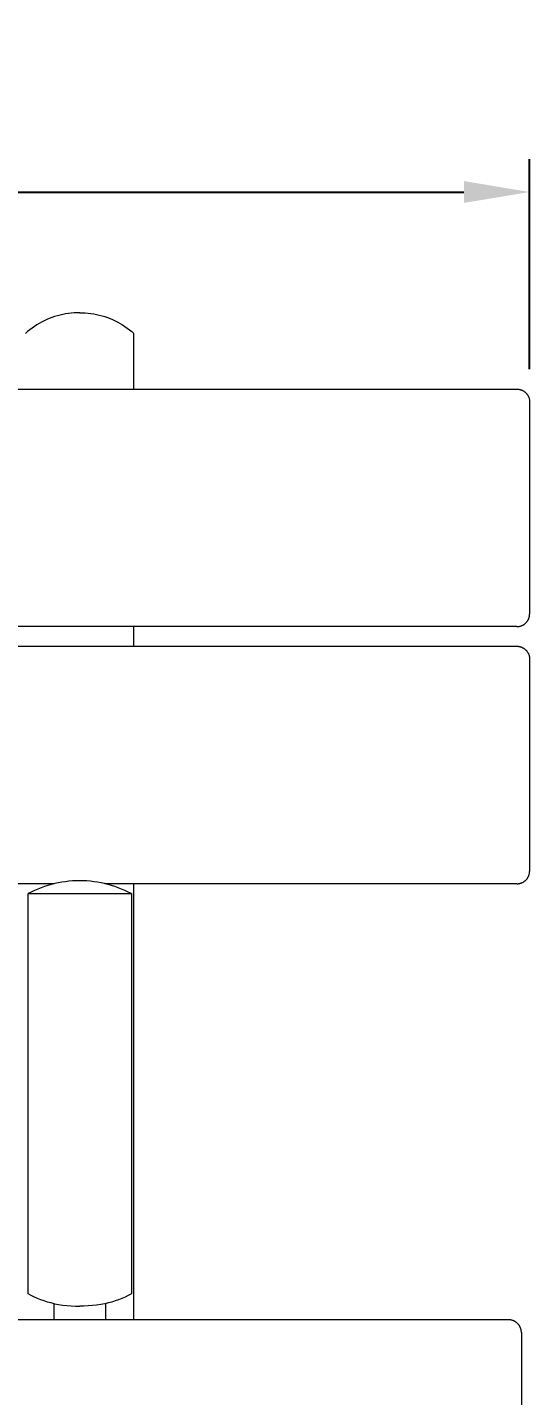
# Model space of a CAD drawing. Header units: inches. Extents: x -1 to 175, y 3 to 130.
# Drawn here: x 67.57 to 75.23, y 109.06 to 129.92 of the extents above; entities that cross this region are included whole.
import ezdxf

# ---------------------------------------------------------------- set-up
doc = ezdxf.new("R2010")
doc.units = ezdxf.units.IN
doc.header["$PDSIZE"] = -1
doc.layers.add('ZANO_R', color=7, linetype='Continuous', lineweight=0)
doc.layers.add('ZANO_W', color=1, linetype='Continuous', lineweight=0)
doc.styles.get("Standard").update_dxf_attribs({"font": 'ARIALUNI.TTF'})
doc.dimstyles.new('amerykanie', dxfattribs={"dimtxt": 50, "dimasz": 50, "dimexe": 0.5, "dimexo": 0.5, "dimgap": 1, "dimtad": 1, "dimdec": 0, "dimzin": 0, "dimlunit": 5, "dimtxsty": 'Standard', "dimcen": 0.09, "dimclrd": 1, "dimclre": 1, "dimclrt": 1, "dimazin": 0, "dimtfac": 1, "dimtdec": 0, "dimtmove": 0, "dimatfit": 3, "dimfxl": 1, "dimtzin": 0, "dimarcsym": 1})

# ---------------------------------------------------------------- blocks, each defined once
blk = doc.blocks.new('*D371')
at = {"layer": 'Defpoints', "color": 0}
for p in [(75.229, 127.408), (4.363, 124.207), (75.229, 124.207)]:
    blk.add_point(p, dxfattribs=at)
at = {"layer": 'ZANO_W', "color": 1, "lineweight": -2}
for p, q in [((4.363, 124.707), (4.363, 127.908)), ((75.229, 124.707), (75.229, 127.908)), ((5.363, 127.408), (74.229, 127.408))]:
    blk.add_line(p, q, dxfattribs=at)
at = {"layer": 'ZANO_W', "color": 1}
for points in [[(5.363, 127.575), (5.363, 127.242), (4.363, 127.408)], [(74.229, 127.242), (74.229, 127.575), (75.229, 127.408)]]:
    blk.add_solid(points, dxfattribs=at)
at = {"layer": 'ZANO_W', "color": 1, "insert": (39.796, 128.427), "char_height": 1, "attachment_point": 5}
blk.add_mtext('70 7/8', dxfattribs=at)

msp = doc.modelspace()

# ---------------------------------------------------------------- linework, layer by layer
at = {"layer": 'ZANO_R'}
for p, q in [((67.71711, 125.38127), (67.68092, 125.35784)), ((67.75409, 125.40342), (67.71711, 125.38127)), ((67.79182, 125.42427), (67.75409, 125.40342)), ((67.83025, 125.4438), (67.79182, 125.42427)), ((67.86934, 125.46198), (67.83025, 125.4438)), ((67.90903, 125.47879), (67.86934, 125.46198)), ((67.94929, 125.49421), (67.90903, 125.47879)), ((67.99006, 125.50821), (67.94929, 125.49421)), ((68.03129, 125.5208), (67.99006, 125.50821)), ((68.07294, 125.53193), (68.03129, 125.5208)), ((68.11495, 125.54162), (68.07294, 125.53193)), ((68.15726, 125.54983), (68.11495, 125.54162)), ((68.19984, 125.55657), (68.15726, 125.54983)), ((68.24263, 125.56183), (68.19984, 125.55657)), ((68.28557, 125.56559), (68.24263, 125.56183)), ((68.32862, 125.56785), (68.28557, 125.56559)), ((68.37173, 125.56862), (68.32862, 125.56785)), ((68.37173, 125.56862), (68.41483, 125.56785)), ((68.41483, 125.56785), (68.45788, 125.56559)), ((68.45788, 125.56559), (68.50082, 125.56183)), ((68.50082, 125.56183), (68.54361, 125.55657)), ((68.54361, 125.55657), (68.58619, 125.54983)), ((68.58619, 125.54983), (68.62851, 125.54162)), ((68.62851, 125.54162), (68.67051, 125.53193)), ((68.67051, 125.53193), (68.71216, 125.52079)), ((68.71216, 125.52079), (68.75339, 125.50821)), ((68.75339, 125.50821), (68.79416, 125.49421)), ((68.79416, 125.49421), (68.83442, 125.47879)), ((68.83442, 125.47879), (68.87412, 125.46198)), ((68.87412, 125.46198), (68.9132, 125.4438)), ((68.9132, 125.4438), (68.95164, 125.42427)), ((68.95164, 125.42427), (68.98936, 125.40342)), ((68.98936, 125.40342), (69.02635, 125.38127)), ((69.02635, 125.38127), (69.06253, 125.35784)), ((67.57754, 125.28021), (67.54496, 125.25199)), ((67.61109, 125.30728), (67.57754, 125.28021)), ((67.64557, 125.33317), (67.61109, 125.30728)), ((67.68092, 125.35784), (67.64557, 125.33317)), ((69.06253, 125.35784), (69.09789, 125.33317)), ((69.09789, 125.33317), (69.13236, 125.30728)), ((69.13236, 125.30728), (69.16591, 125.28021)), ((69.16591, 125.28021), (69.1985, 125.25199)), ((69.1985, 124.9299), (69.1985, 125.25199)), ((69.1985, 124.74877), (69.1985, 124.9299)), ((69.1985, 124.74087), (69.1985, 124.74877)), ((69.1985, 124.72725), (69.1985, 124.74087)), ((69.1985, 124.72363), (69.1985, 124.72725)), ((69.1985, 124.69448), (69.1985, 124.72363)), ((69.1985, 124.68861), (69.1985, 124.69448)), ((69.1985, 124.6723), (69.1985, 124.68861)), ((69.1985, 124.67084), (69.1985, 124.6723)), ((69.1985, 124.63855), (69.1985, 124.67084)), ((69.1985, 124.63479), (69.1985, 124.63855)), ((69.1985, 124.60422), (69.1985, 124.63479)), ((69.1985, 124.59806), (69.1985, 124.60422)), ((69.1985, 124.58102), (69.1985, 124.59806)), ((69.1985, 124.57945), (69.1985, 124.58102)), ((69.1985, 124.54576), (69.1985, 124.57945)), ((69.1985, 124.54171), (69.1985, 124.54576)), ((4.56024, 124.40384), (75.03254, 124.40384)), ((69.1985, 124.50996), (69.1985, 124.54171)), ((69.1985, 124.50331), (69.1985, 124.50996)), ((69.1985, 124.4858), (69.1985, 124.50331)), ((69.1985, 124.48386), (69.1985, 124.4858)), ((69.1985, 124.44911), (69.1985, 124.48386)), ((69.1985, 124.44449), (69.1985, 124.44911)), ((69.1985, 124.41192), (69.1985, 124.44449)), ((69.1985, 124.40447), (69.1985, 124.41192)), ((69.1985, 124.40384), (69.1985, 124.40447)), ((75.03254, 124.40384), (75.03926, 124.40372)), ((75.03926, 124.40372), (75.04597, 124.40338)), ((75.04597, 124.40338), (75.05267, 124.40281)), ((75.05267, 124.40281), (75.05934, 124.402)), ((75.05934, 124.402), (75.06599, 124.40098)), ((75.06599, 124.40098), (75.07259, 124.39972)), ((75.07259, 124.39972), (75.07915, 124.39824)), ((75.07915, 124.39824), (75.08565, 124.39654)), ((75.08565, 124.39654), (75.09209, 124.39461)), ((75.09209, 124.39461), (75.09846, 124.39247)), ((75.09846, 124.39247), (75.10475, 124.39011)), ((75.10475, 124.39011), (75.11096, 124.38754)), ((75.11096, 124.38754), (75.11708, 124.38476)), ((75.11708, 124.38476), (75.1231, 124.38177)), ((75.1231, 124.38177), (75.12902, 124.37857)), ((75.12902, 124.37857), (75.13482, 124.37518)), ((75.13482, 124.37518), (75.1405, 124.37159)), ((75.1405, 124.37159), (75.14606, 124.36781)), ((75.14606, 124.36781), (75.15148, 124.36384)), ((75.15148, 124.36384), (75.15677, 124.35969)), ((75.15677, 124.35969), (75.16191, 124.35536)), ((75.16191, 124.35536), (75.1669, 124.35085)), ((75.1669, 124.35085), (75.17173, 124.34618)), ((75.17173, 124.34618), (75.1764, 124.34135)), ((75.1764, 124.34135), (75.18091, 124.33636)), ((75.18091, 124.33636), (75.18524, 124.33122)), ((75.18524, 124.33122), (75.18939, 124.32593)), ((75.18939, 124.32593), (75.19336, 124.32051)), ((75.19336, 124.32051), (75.19714, 124.31495)), ((75.19714, 124.31495), (75.20073, 124.30927)), ((75.20073, 124.30927), (75.20413, 124.30347)), ((75.20413, 124.30347), (75.20732, 124.29755)), ((75.20732, 124.29755), (75.21031, 124.29153)), ((75.21031, 124.29153), (75.21309, 124.28541)), ((75.21309, 124.28541), (75.21566, 124.2792)), ((75.21566, 124.2792), (75.21802, 124.27291)), ((75.21802, 124.27291), (75.22017, 124.26654)), ((75.22017, 124.26654), (75.22209, 124.2601)), ((75.22209, 124.2601), (75.22379, 124.2536)), ((75.22379, 124.2536), (75.22527, 124.24704)), ((75.22527, 124.24704), (75.22653, 124.24043)), ((75.22653, 124.24043), (75.22756, 124.23379)), ((75.22756, 124.23379), (75.22836, 124.22712)), ((75.22836, 124.22712), (75.22893, 124.22042)), ((75.22893, 124.22042), (75.22927, 124.21371)), ((75.22927, 124.21371), (75.22939, 124.20699)), ((75.22939, 124.20699), (75.22939, 121.40636)), ((75.22939, 121.40636), (75.22939, 120.96978)), ((75.07907, 120.78757), (75.08558, 120.78913)), ((75.08558, 120.78913), (75.09203, 120.79092)), ((75.09203, 120.79092), (75.09842, 120.79294)), ((75.09842, 120.79294), (75.10473, 120.79517)), ((75.10473, 120.79517), (75.11096, 120.79763)), ((75.11096, 120.79763), (75.1171, 120.8003)), ((75.1171, 120.8003), (75.12314, 120.80318)), ((75.12314, 120.80318), (75.12908, 120.80627)), ((75.12908, 120.80627), (75.13491, 120.80957)), ((75.13491, 120.80957), (75.14062, 120.81307)), ((75.14062, 120.81307), (75.1462, 120.81676)), ((75.1462, 120.81676), (75.15165, 120.82065)), ((75.15165, 120.82065), (75.15696, 120.82472)), ((75.15696, 120.82472), (75.16213, 120.82898)), ((75.16213, 120.82898), (75.16715, 120.83342)), ((75.16715, 120.83342), (75.172, 120.83802)), ((75.172, 120.83802), (75.1767, 120.8428)), ((75.1767, 120.8428), (75.18122, 120.84773)), ((75.18122, 120.84773), (75.18557, 120.85282)), ((75.18557, 120.85282), (75.18974, 120.85806)), ((75.18974, 120.85806), (75.19373, 120.86344)), ((75.19373, 120.86344), (75.19752, 120.86895)), ((75.19752, 120.86895), (75.20112, 120.8746)), ((75.20112, 120.8746), (75.20452, 120.88037)), ((75.20452, 120.88037), (75.20772, 120.88625)), ((75.20772, 120.88625), (75.21071, 120.89224)), ((75.21071, 120.89224), (75.21349, 120.89833)), ((75.21349, 120.89833), (75.21606, 120.90451)), ((75.21606, 120.90451), (75.2184, 120.91078)), ((75.2184, 120.91078), (75.22053, 120.91713)), ((75.22053, 120.91713), (75.22244, 120.92355)), ((75.22244, 120.92355), (75.22412, 120.93003)), ((75.22412, 120.93003), (75.22557, 120.93656)), ((75.22557, 120.93656), (75.2268, 120.94315)), ((75.2268, 120.94315), (75.2278, 120.94977)), ((75.2278, 120.94977), (75.22856, 120.95642)), ((75.22856, 120.95642), (75.22909, 120.96309)), ((75.22909, 120.96309), (75.22939, 120.96978)), ((75.03254, 120.78307), (4.56024, 120.78307)), ((69.1985, 120.48296), (69.1985, 120.78307)), ((75.03254, 120.78307), (75.03923, 120.78302)), ((75.03923, 120.78302), (75.04593, 120.78319)), ((75.04593, 120.78319), (75.05261, 120.78361)), ((75.05261, 120.78361), (75.05927, 120.78425)), ((75.05927, 120.78425), (75.06591, 120.78513)), ((75.06591, 120.78513), (75.07251, 120.78623)), ((75.07251, 120.78623), (75.07907, 120.78757)), ((4.56024, 120.48296), (75.03254, 120.48296)), ((75.03254, 120.48296), (75.03926, 120.48284)), ((75.03926, 120.48284), (75.04597, 120.4825)), ((75.04597, 120.4825), (75.05267, 120.48192)), ((75.05267, 120.48192), (75.05934, 120.48112)), ((75.05934, 120.48112), (75.06599, 120.48009)), ((75.06599, 120.48009), (75.07259, 120.47884)), ((75.07259, 120.47884), (75.07915, 120.47736)), ((75.07915, 120.47736), (75.08565, 120.47566)), ((75.08565, 120.47566), (75.09209, 120.47373)), ((75.09209, 120.47373), (75.09846, 120.47159)), ((75.09846, 120.47159), (75.10475, 120.46923)), ((75.10475, 120.46923), (75.11096, 120.46666)), ((75.11096, 120.46666), (75.11708, 120.46388)), ((75.11708, 120.46388), (75.1231, 120.46089)), ((75.1231, 120.46089), (75.12902, 120.45769)), ((75.12902, 120.45769), (75.13482, 120.4543)), ((75.13482, 120.4543), (75.1405, 120.45071)), ((75.1405, 120.45071), (75.14606, 120.44693)), ((75.14606, 120.44693), (75.15148, 120.44296)), ((75.15148, 120.44296), (75.15677, 120.4388)), ((75.15677, 120.4388), (75.16191, 120.43447)), ((75.16191, 120.43447), (75.1669, 120.42997)), ((75.1669, 120.42997), (75.17173, 120.4253)), ((75.17173, 120.4253), (75.1764, 120.42047)), ((75.1764, 120.42047), (75.18091, 120.41548)), ((75.18091, 120.41548), (75.18524, 120.41034)), ((75.18524, 120.41034), (75.18939, 120.40505)), ((75.18939, 120.40505), (75.19336, 120.39963)), ((75.19336, 120.39963), (75.19714, 120.39407)), ((75.19714, 120.39407), (75.20073, 120.38839)), ((75.20073, 120.38839), (75.20413, 120.38258)), ((75.20413, 120.38258), (75.20732, 120.37667)), ((75.20732, 120.37667), (75.21031, 120.37065)), ((75.21031, 120.37065), (75.21309, 120.36453)), ((75.21309, 120.36453), (75.21566, 120.35832)), ((75.21566, 120.35832), (75.21802, 120.35203)), ((75.21802, 120.35203), (75.22017, 120.34566)), ((75.22017, 120.34566), (75.22209, 120.33922)), ((75.22209, 120.33922), (75.22379, 120.33271)), ((75.22379, 120.33271), (75.22527, 120.32616)), ((75.22527, 120.32616), (75.22653, 120.31955)), ((75.22653, 120.31955), (75.22756, 120.31291)), ((75.22756, 120.31291), (75.22836, 120.30624)), ((75.22836, 120.30624), (75.22893, 120.29954)), ((75.22893, 120.29954), (75.22927, 120.29283)), ((75.22927, 120.29283), (75.22939, 120.28611)), ((75.22939, 120.28611), (75.22939, 117.48548)), ((75.22939, 117.48548), (75.22939, 117.0489)), ((75.2278, 117.02888), (75.22856, 117.03554)), ((75.22856, 117.03554), (75.22909, 117.04221)), ((75.22909, 117.04221), (75.22939, 117.0489)), ((67.98616, 116.86219), (11.35584, 116.86219)), ((67.88689, 116.83544), (67.83485, 116.81875)), ((67.93945, 116.85042), (67.88689, 116.83544)), ((67.99247, 116.86367), (67.93945, 116.85042)), ((68.0459, 116.87519), (67.99247, 116.86367)), ((68.09967, 116.88495), (68.0459, 116.87519)), ((68.15373, 116.89296), (68.09967, 116.88495)), ((68.20803, 116.89919), (68.15373, 116.89296)), ((68.2625, 116.90365), (68.20803, 116.89919)), ((68.31708, 116.90633), (68.2625, 116.90365)), ((68.37173, 116.90722), (68.31708, 116.90633)), ((68.42637, 116.90633), (68.37173, 116.90722)), ((68.48096, 116.90365), (68.42637, 116.90633)), ((68.53543, 116.89919), (68.48096, 116.90365)), ((68.58972, 116.89296), (68.53543, 116.89919)), ((68.64378, 116.88495), (68.58972, 116.89296)), ((68.69755, 116.87519), (68.64378, 116.88495)), ((68.75098, 116.86367), (68.69755, 116.87519)), ((68.804, 116.85042), (68.75098, 116.86367)), ((75.03254, 116.86219), (68.7573, 116.86219)), ((68.85656, 116.83544), (68.804, 116.85042)), ((68.9086, 116.81875), (68.85656, 116.83544)), ((69.1985, 110.21432), (69.1985, 116.86219)), ((75.03254, 116.86219), (75.03923, 116.86213)), ((75.03923, 116.86213), (75.04593, 116.86231)), ((75.04593, 116.86231), (75.05261, 116.86272)), ((75.05261, 116.86272), (75.05927, 116.86337)), ((75.05927, 116.86337), (75.06591, 116.86424)), ((75.06591, 116.86424), (75.07251, 116.86535)), ((75.07251, 116.86535), (75.07907, 116.86669)), ((75.07907, 116.86669), (75.08558, 116.86825)), ((75.08558, 116.86825), (75.09203, 116.87004)), ((75.09203, 116.87004), (75.09842, 116.87205)), ((75.09842, 116.87205), (75.10473, 116.87429)), ((75.10473, 116.87429), (75.11096, 116.87674)), ((75.11096, 116.87674), (75.1171, 116.87941)), ((75.1171, 116.87941), (75.12314, 116.8823)), ((75.12314, 116.8823), (75.12908, 116.88539)), ((75.12908, 116.88539), (75.13491, 116.88869)), ((75.13491, 116.88869), (75.14062, 116.89218)), ((75.14062, 116.89218), (75.1462, 116.89588)), ((75.1462, 116.89588), (75.15165, 116.89976)), ((75.15165, 116.89976), (75.15696, 116.90384)), ((75.15696, 116.90384), (75.16213, 116.9081)), ((75.16213, 116.9081), (75.16715, 116.91253)), ((75.16715, 116.91253), (75.172, 116.91714)), ((75.172, 116.91714), (75.1767, 116.92191)), ((75.1767, 116.92191), (75.18122, 116.92685)), ((75.18122, 116.92685), (75.18557, 116.93194)), ((75.18557, 116.93194), (75.18974, 116.93718)), ((75.18974, 116.93718), (75.19373, 116.94256)), ((75.19373, 116.94256), (75.19752, 116.94807)), ((75.19752, 116.94807), (75.20112, 116.95372)), ((75.20112, 116.95372), (75.20452, 116.95948)), ((75.20452, 116.95948), (75.20772, 116.96537)), ((75.20772, 116.96537), (75.21071, 116.97136)), ((75.21071, 116.97136), (75.21349, 116.97745)), ((75.21349, 116.97745), (75.21606, 116.98363)), ((75.21606, 116.98363), (75.2184, 116.9899)), ((75.2184, 116.9899), (75.22053, 116.99625)), ((75.22053, 116.99625), (75.22244, 117.00267)), ((75.22244, 117.00267), (75.22412, 117.00915)), ((75.22412, 117.00915), (75.22557, 117.01568)), ((75.22557, 117.01568), (75.2268, 117.02226)), ((75.2268, 117.02226), (75.2278, 117.02888)), ((67.63296, 116.7353), (67.58433, 116.71037)), ((67.58433, 116.71037), (69.15913, 116.71037)), ((67.58433, 110.60802), (67.58433, 116.71037)), ((67.68239, 116.75862), (67.63296, 116.7353)), ((67.73254, 116.78032), (67.68239, 116.75862)), ((67.78339, 116.80037), (67.73254, 116.78032)), ((67.83485, 116.81875), (67.78339, 116.80037)), ((68.96007, 116.80037), (68.9086, 116.81875)), ((69.01091, 116.78032), (68.96007, 116.80037)), ((69.06107, 116.75862), (69.01091, 116.78032)), ((69.11049, 116.7353), (69.06107, 116.75862)), ((69.15913, 116.71037), (69.11049, 116.7353)), ((69.15913, 116.71037), (69.15913, 110.60802)), ((67.63221, 110.58346), (67.58433, 110.60802)), ((67.68087, 110.56046), (67.63221, 110.58346)), ((69.11124, 110.58346), (69.06259, 110.56046)), ((69.15913, 110.60802), (69.11124, 110.58346)), ((67.73023, 110.53903), (67.68087, 110.56046)), ((67.78026, 110.51919), (67.73023, 110.53903)), ((67.83091, 110.50098), (67.78026, 110.51919)), ((67.88211, 110.48441), (67.83091, 110.50098)), ((67.93382, 110.46949), (67.88211, 110.48441)), ((67.98598, 110.45624), (67.93382, 110.46949)), ((67.97803, 110.45815), (67.97803, 110.21432)), ((67.98598, 110.45624), (68.04971, 110.44538)), ((68.04971, 110.44538), (68.11374, 110.43654)), ((68.11374, 110.43654), (68.17803, 110.42973)), ((68.17803, 110.42973), (68.2425, 110.42497)), ((68.2425, 110.42497), (68.30708, 110.42224)), ((68.30708, 110.42224), (68.37173, 110.42157)), ((68.43637, 110.42224), (68.37173, 110.42157)), ((68.50095, 110.42497), (68.43637, 110.42224)), ((68.56542, 110.42973), (68.50095, 110.42497)), ((68.62971, 110.43654), (68.56542, 110.42973)), ((68.69375, 110.44538), (68.62971, 110.43654)), ((68.75747, 110.45624), (68.69375, 110.44538)), ((68.80963, 110.46949), (68.75747, 110.45624)), ((68.76543, 110.45815), (68.76543, 110.21432)), ((68.86134, 110.48441), (68.80963, 110.46949)), ((68.91254, 110.50098), (68.86134, 110.48441)), ((68.96319, 110.51919), (68.91254, 110.50098)), ((69.01322, 110.53903), (68.96319, 110.51919)), ((69.06259, 110.56046), (69.01322, 110.53903)), ((74.90715, 110.21432), (4.43485, 110.21432)), ((74.91387, 110.21421), (74.90715, 110.21432)), ((74.92058, 110.21386), (74.91387, 110.21421)), ((74.92728, 110.21329), (74.92058, 110.21386)), ((74.93395, 110.21249), (74.92728, 110.21329)), ((74.94059, 110.21146), (74.93395, 110.21249)), ((74.9472, 110.2102), (74.94059, 110.21146)), ((74.95375, 110.20872), (74.9472, 110.2102)), ((74.96026, 110.20702), (74.95375, 110.20872)), ((74.9667, 110.2051), (74.96026, 110.20702)), ((74.97307, 110.20295), (74.9667, 110.2051)), ((74.97936, 110.2006), (74.97307, 110.20295)), ((74.98557, 110.19802), (74.97936, 110.2006)), ((74.99169, 110.19524), (74.98557, 110.19802)), ((74.99771, 110.19225), (74.99169, 110.19524)), ((75.00362, 110.18906), (74.99771, 110.19225)), ((75.00943, 110.18566), (75.00362, 110.18906)), ((75.01511, 110.18207), (75.00943, 110.18566)), ((75.02067, 110.17829), (75.01511, 110.18207)), ((75.02609, 110.17432), (75.02067, 110.17829)), ((75.03138, 110.17017), (75.02609, 110.17432)), ((75.03652, 110.16584), (75.03138, 110.17017)), ((75.04151, 110.16133), (75.03652, 110.16584)), ((75.04634, 110.15666), (75.04151, 110.16133)), ((75.05101, 110.15183), (75.04634, 110.15666)), ((75.05551, 110.14684), (75.05101, 110.15183)), ((75.05984, 110.1417), (75.05551, 110.14684)), ((75.064, 110.13641), (75.05984, 110.1417)), ((75.06797, 110.13099), (75.064, 110.13641)), ((75.07175, 110.12543), (75.06797, 110.13099)), ((75.07534, 110.11975), (75.07175, 110.12543)), ((75.07873, 110.11395), (75.07534, 110.11975)), ((75.08193, 110.10803), (75.07873, 110.11395)), ((75.08492, 110.10201), (75.08193, 110.10803)), ((75.0877, 110.0959), (75.08492, 110.10201)), ((75.09027, 110.08969), (75.0877, 110.0959)), ((75.09263, 110.08339), (75.09027, 110.08969)), ((75.09477, 110.07702), (75.09263, 110.08339)), ((75.0967, 110.07058), (75.09477, 110.07702)), ((75.0984, 110.06408), (75.0967, 110.07058)), ((75.09988, 110.05752), (75.0984, 110.06408)), ((75.10113, 110.05092), (75.09988, 110.05752)), ((75.10216, 110.04427), (75.10113, 110.05092)), ((75.10296, 110.0376), (75.10216, 110.04427)), ((75.10354, 110.0309), (75.10296, 110.0376)), ((75.10388, 110.02419), (75.10354, 110.0309)), ((75.104, 110.01747), (75.10388, 110.02419)), ((75.104, 110.01747), (75.104, 108.63952))]:
    msp.add_line(p, q, dxfattribs=at)

# ---------------------------------------------------------------- dimensions: what is measured, and where the dimension line sits
at = {"layer": 'ZANO_W'}
dim = msp.add_linear_dim(base=(75.22939, 127.40823), p1=(4.36339, 124.20699), p2=(75.22939, 124.20699), dimstyle='amerykanie', override={"dimtxt": 1, "dimasz": 1, "dimgap": 0.5, "dimdec": 4, "dimaunit": 1, "dimadec": 1, "dimtdec": 4, "dimtmove": 1, "dimfrac": 2}, dxfattribs=at)
dim.commit()
dim.dimension.update_dxf_attribs({"geometry": '*D371', "text_midpoint": (39.79639, 128.42733)})

doc.saveas('drawing.dxf')
